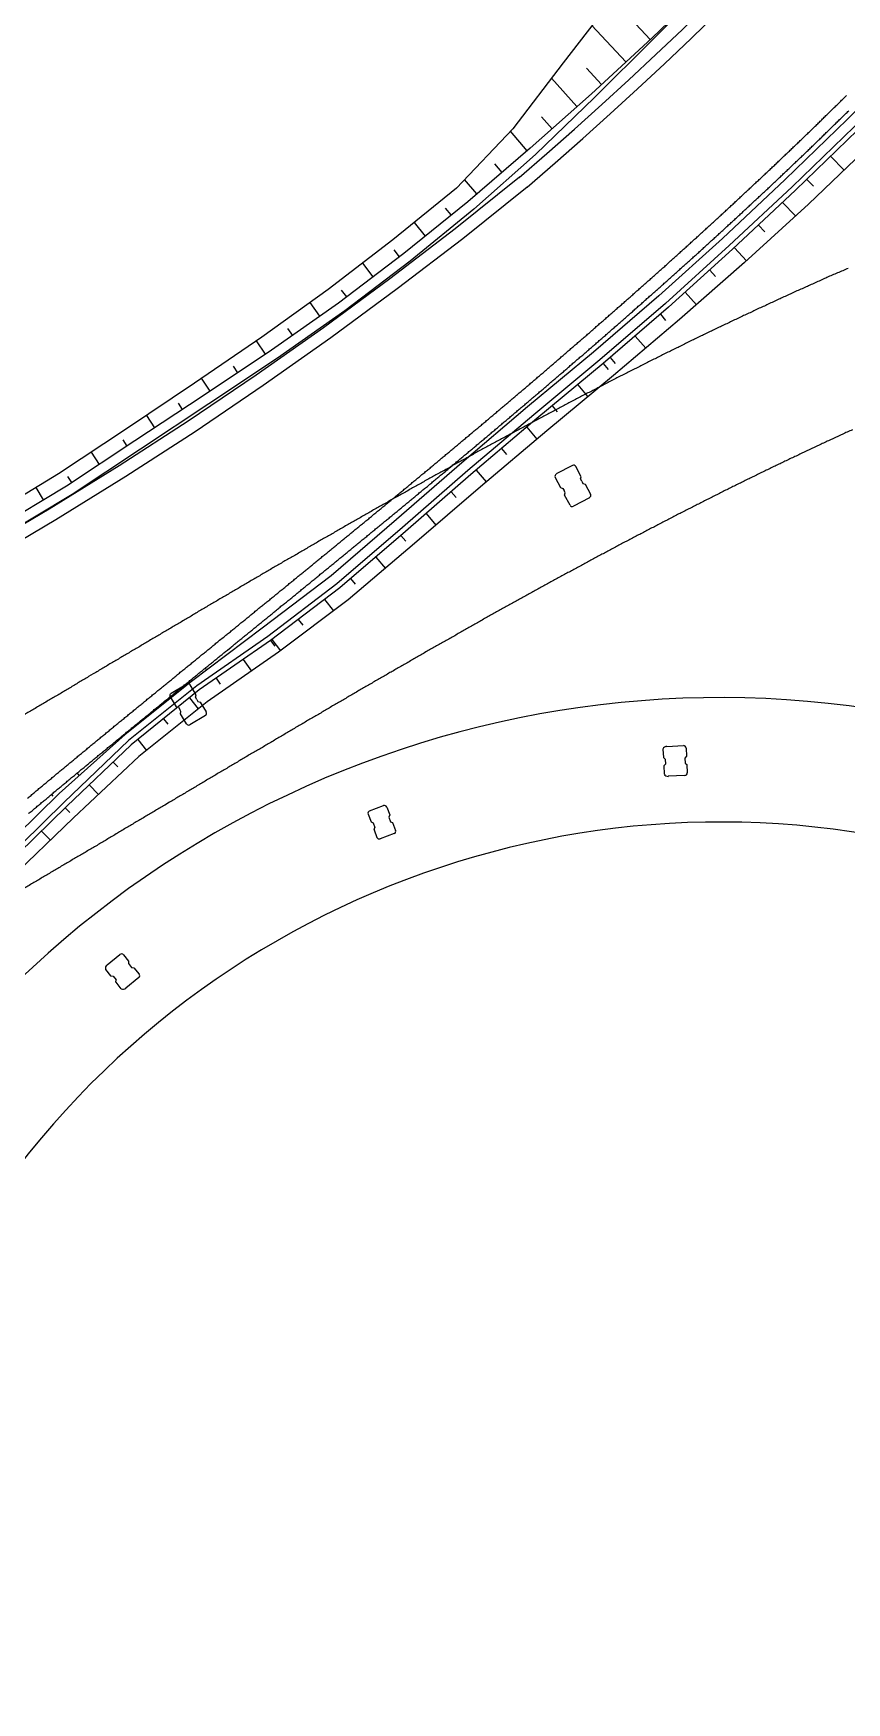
# Model space of a CAD drawing. Header units: inches. Extents: x 499362 to 502582, y 2541888 to 2545349.
# Drawn here: x 501210.3 to 501259.3, y 2543655.2 to 2543755.8 of the extents above; entities that cross this region are included whole.
import ezdxf

# ---------------------------------------------------------------- set-up
doc = ezdxf.new("R2010")
doc.units = ezdxf.units.IN
doc.layers.add('0-段落划分', color=2, linetype='Continuous')
doc.layers.add('桥-立柱', color=5, linetype='Continuous')

# ---------------------------------------------------------------- blocks, each defined once
blk = doc.blocks.new('A$C035667EC')
at = {"layer": '桥-立柱', "color": 1, "linetype": 'Continuous'}
for p, q in [((501242.74, 2543729.78), (501241.77, 2543729.27)), ((501243.27, 2543729.1), (501242.94, 2543729.72)), ((501241.7, 2543729.06), (501242.03, 2543728.45)), ((501242.03, 2543728.45), (501242.17, 2543728.4)), ((501242.17, 2543728.4), (501242.24, 2543728.27)), ((501243.23, 2543728.97), (501243.27, 2543729.1)), ((501243.3, 2543728.84), (501243.23, 2543728.97)), ((501243.3, 2543728.84), (501243.37, 2543728.7)), ((501243.37, 2543728.7), (501243.5, 2543728.66)), ((501243.5, 2543728.66), (501243.83, 2543728.05)), ((501242.31, 2543728.14), (501242.24, 2543728.27)), ((501242.27, 2543728), (501242.31, 2543728.14)), ((501242.6, 2543727.39), (501242.27, 2543728)), ((501243.77, 2543727.84), (501242.8, 2543727.32)), ((501219.5, 2543716.6), (501218.56, 2543716.04)), ((501220.07, 2543715.95), (501219.71, 2543716.55)), ((501218.5, 2543715.83), (501218.86, 2543715.23)), ((501218.86, 2543715.23), (501219, 2543715.2)), ((501220.03, 2543715.81), (501220.07, 2543715.95)), ((501220.11, 2543715.68), (501220.03, 2543715.81)), ((501220.11, 2543715.68), (501220.18, 2543715.55)), ((501220.18, 2543715.55), (501220.32, 2543715.52)), ((501220.32, 2543715.52), (501220.68, 2543714.92)), ((501219, 2543715.2), (501219.08, 2543715.07)), ((501219.15, 2543714.94), (501219.08, 2543715.07)), ((501219.12, 2543714.8), (501219.15, 2543714.94)), ((501219.48, 2543714.2), (501219.12, 2543714.8)), ((501220.63, 2543714.71), (501219.68, 2543714.15)), ((501248.19, 2543712.68), (501248.22, 2543712.18)), ((501248.44, 2543712.84), (501249.43, 2543712.89)), ((501249.62, 2543712.25), (501249.52, 2543712.14)), ((501249.59, 2543712.74), (501249.62, 2543712.25)), ((501248.22, 2543712.18), (501248.32, 2543712.08)), ((501248.24, 2543711.68), (501248.34, 2543711.78)), ((501248.24, 2543711.68), (501248.27, 2543711.18)), ((501248.32, 2543712.08), (501248.34, 2543711.78)), ((501249.52, 2543712.14), (501249.54, 2543711.84)), ((501249.54, 2543711.84), (501249.64, 2543711.75)), ((501249.64, 2543711.75), (501249.66, 2543711.25)), ((501249.52, 2543711.09), (501248.52, 2543711.04))]:
    blk.add_line(p, q, dxfattribs=at)
at = {"layer": '桥-立柱', "color": 1, "ltscale": 10}
for p, q in [((501230.52, 2543708.95), (501231.36, 2543709.27)), ((501231.55, 2543709.18), (501231.73, 2543708.71)), ((501230.43, 2543708.75), (501230.61, 2543708.29)), ((501230.61, 2543708.29), (501230.74, 2543708.23)), ((501230.74, 2543708.23), (501230.84, 2543707.95)), ((501231.73, 2543708.71), (501231.67, 2543708.58)), ((501231.67, 2543708.58), (501231.78, 2543708.3)), ((501231.78, 2543708.3), (501231.91, 2543708.25)), ((501231.91, 2543708.25), (501232.09, 2543707.78)), ((501230.79, 2543707.82), (501230.84, 2543707.95)), ((501230.79, 2543707.82), (501230.96, 2543707.35)), ((501232, 2543707.59), (501231.16, 2543707.27)), ((501214.7, 2543699.67), (501215.48, 2543700.3)), ((501215.69, 2543700.27), (501216, 2543699.89)), ((501214.6, 2543699.39), (501214.91, 2543699)), ((501216, 2543699.89), (501215.99, 2543699.75)), ((501215.99, 2543699.75), (501216.18, 2543699.51)), ((501216.18, 2543699.51), (501216.32, 2543699.5)), ((501216.32, 2543699.5), (501216.63, 2543699.11)), ((501214.91, 2543699), (501215.06, 2543698.99)), ((501215.06, 2543698.99), (501215.24, 2543698.76)), ((501215.23, 2543698.62), (501215.24, 2543698.76)), ((501215.23, 2543698.62), (501215.54, 2543698.23)), ((501216.61, 2543698.9), (501215.83, 2543698.27))]:
    blk.add_line(p, q, dxfattribs=at)
at = {"layer": '桥-立柱', "color": 1, "linetype": 'Continuous'}
for centre, radius, start, end in [((501242.81, 2543729.65), 0.15, 28.0864, 118.0864), ((501241.84, 2543729.13), 0.15, 118.0864, 208.0864), ((501242.73, 2543727.46), 0.15, 208.0864, 298.0864), ((501243.7, 2543727.98), 0.15, 298.0864, 28.0864), ((501219.58, 2543716.47), 0.15, 30.7916, 120.7916), ((501218.63, 2543715.91), 0.15, 120.7916, 210.7916), ((501219.61, 2543714.28), 0.15, 210.7916, 300.7916), ((501220.55, 2543714.84), 0.15, 300.7916, 30.7916), ((501248.44, 2543712.58), 0.264, 90.1609, 157.2489), ((501249.44, 2543712.74), 0.15, 2.7412, 92.7412), ((501248.5, 2543711.3), 0.264, 208.2334, 275.3214), ((501249.51, 2543711.24), 0.15, 272.7412, 2.7412)]:
    blk.add_arc(centre, radius, start, end, dxfattribs=at)
at = {"layer": '桥-立柱', "color": 1, "ltscale": 10}
for centre, radius, start, end in [((501231.41, 2543709.13), 0.15, 20.8848, 110.8848), ((501230.57, 2543708.81), 0.15, 110.8848, 200.8848), ((501231.1, 2543707.41), 0.15, 200.8848, 290.8848), ((501231.95, 2543707.73), 0.15, 290.8848, 20.8848), ((501215.57, 2543700.18), 0.15, 39.0285, 129.0285), ((501214.86, 2543699.46), 0.264, 126.4482, 193.5362), ((501216.52, 2543699.02), 0.15, 309.0285, 39.0285), ((501215.66, 2543698.47), 0.264, 244.5207, 311.6087)]:
    blk.add_arc(centre, radius, start, end, dxfattribs=at)
blk = doc.blocks.new('A$C3A006F90')
at = {"layer": '0-段落划分', "color": 2, "linetype": 'Continuous'}
for p, q in [((501247.43, 2543755.47), (501246.29, 2543756.7)), ((501245.96, 2543754.12), (501243.92, 2543756.32)), ((501244.49, 2543752.76), (501243.59, 2543753.74)), ((501243.01, 2543751.42), (501241.48, 2543753.14)), ((501241.52, 2543750.09), (501240.88, 2543750.8)), ((501240.02, 2543748.76), (501239.02, 2543749.94)), ((501258.3, 2543748.43), (501259.11, 2543747.59)), ((501238.5, 2543747.46), (501238.06, 2543747.97)), ((501236.98, 2543746.16), (501236.24, 2543747.03)), ((501256.86, 2543747.03), (501257.26, 2543746.62)), ((501255.41, 2543745.65), (501256.19, 2543744.83)), ((501233.89, 2543743.62), (501233.22, 2543744.44)), ((501235.44, 2543744.89), (501235.1, 2543745.3)), ((501253.96, 2543744.28), (501254.33, 2543743.88)), ((501232.33, 2543742.37), (501232.01, 2543742.79)), ((501252.5, 2543742.91), (501253.23, 2543742.13)), ((501230.74, 2543741.16), (501230.11, 2543741.99)), ((501251.02, 2543741.57), (501251.37, 2543741.18)), ((501227.52, 2543738.78), (501226.94, 2543739.61)), ((501229.14, 2543739.95), (501228.83, 2543740.36)), ((501249.53, 2543740.23), (501250.21, 2543739.48)), ((501248.04, 2543738.9), (501248.36, 2543738.52)), ((501225.89, 2543737.63), (501225.6, 2543738.04)), ((501246.52, 2543737.59), (501247.16, 2543736.86)), ((501224.24, 2543736.49), (501223.71, 2543737.3)), ((501222.58, 2543735.38), (501222.32, 2543735.77)), ((501244.6, 2543735.93), (501244.9, 2543735.57)), ((501245.01, 2543736.29), (501245.32, 2543735.93)), ((501220.92, 2543734.27), (501220.4, 2543735.04)), ((501243.06, 2543734.65), (501243.67, 2543733.92)), ((501219.25, 2543733.16), (501219, 2543733.54)), ((501241.52, 2543733.38), (501241.82, 2543733.01)), ((501217.58, 2543732.06), (501217.09, 2543732.8)), ((501215.92, 2543730.95), (501215.67, 2543731.32)), ((501239.99, 2543732.09), (501240.6, 2543731.37)), ((501214.25, 2543729.85), (501213.76, 2543730.59)), ((501238.46, 2543730.8), (501238.77, 2543730.44)), ((501236.94, 2543729.51), (501237.54, 2543728.79)), ((501210.87, 2543727.71), (501210.42, 2543728.45)), ((501212.58, 2543728.75), (501212.33, 2543729.12)), ((501235.43, 2543728.19), (501235.73, 2543727.85)), ((501233.92, 2543726.88), (501234.52, 2543726.19)), ((501232.41, 2543725.57), (501232.71, 2543725.22)), ((501230.89, 2543724.26), (501231.48, 2543723.58)), ((501229.37, 2543722.96), (501229.66, 2543722.63)), ((501227.81, 2543721.71), (501228.35, 2543721.01)), ((501226.22, 2543720.5), (501226.49, 2543720.15)), ((501224.55, 2543719.23), (501224.8, 2543718.88)), ((501224.63, 2543719.29), (501225.15, 2543718.6)), ((501220.62, 2543717.57), (501220.66, 2543717.51)), ((501222.91, 2543718.09), (501223.4, 2543717.38)), ((501219.07, 2543716.3), (501219.12, 2543716.23)), ((501221.27, 2543716.95), (501221.51, 2543716.6)), ((501219.66, 2543715.77), (501220.2, 2543715.1)), ((501217.52, 2543715.04), (501217.54, 2543715.01)), ((501218.1, 2543714.51), (501218.37, 2543714.18)), ((501215.97, 2543713.77), (501216, 2543713.73)), ((501216.55, 2543713.25), (501217.07, 2543712.6)), ((501214.43, 2543712.5), (501214.47, 2543712.45)), ((501212.89, 2543711.23), (501213.01, 2543711.07)), ((501215.07, 2543711.9), (501215.35, 2543711.61)), ((501213.63, 2543710.52), (501214.18, 2543709.94)), ((501211.35, 2543709.95), (501211.44, 2543709.84)), ((501212.18, 2543709.14), (501212.46, 2543708.86)), ((501210.75, 2543707.74), (501211.29, 2543707.19))]:
    blk.add_line(p, q, dxfattribs=at)
at = {"layer": '0-段落划分', "color": 2, "linetype": 'Continuous', "flags": 128}
for points in [[(501256.53, 2543769.61), (501256.2, 2543768.69), (501253.84, 2543766.72), (501253.84, 2543766.72), (501251.81, 2543765.19), (501251.81, 2543765.19), (501248.43, 2543761.69), (501245.21, 2543758), (501242.19, 2543754.07), (501239.16, 2543750.09), (501235.75, 2543746.51), (501235.75, 2543746.51), (501235.75, 2543746.51), (501231.93, 2543743.39), (501228.03, 2543740.39), (501224.03, 2543737.52), (501219.96, 2543734.74), (501215.88, 2543731.99), (501215.88, 2543731.99)], [(501251.08, 2543758.99), (501247.52, 2543755.56), (501243.89, 2543752.19), (501240.19, 2543748.91), (501236.43, 2543745.69), (501236.43, 2543745.69), (501236.43, 2543745.69), (501232.59, 2543742.57), (501228.65, 2543739.58), (501224.61, 2543736.73), (501220.5, 2543733.99), (501216.38, 2543731.26), (501216.38, 2543731.26), (501216.38, 2543731.26), (501212.26, 2543728.54), (501208.03, 2543726)], [(501251.09, 2543758.98), (501247.59, 2543755.48), (501244.08, 2543751.98), (501240.51, 2543748.54), (501236.81, 2543745.23), (501236.81, 2543745.23), (501236.81, 2543745.23), (501232.97, 2543742.1), (501229.02, 2543739.1), (501224.97, 2543736.25), (501220.84, 2543733.5), (501216.72, 2543730.76), (501216.72, 2543730.76), (501216.72, 2543730.76), (501212.59, 2543728.04), (501208.35, 2543725.49)], [(501265.17, 2543755.7), (501259.71, 2543750.21), (501255.98, 2543746.59), (501252.19, 2543743.04), (501248.34, 2543739.55), (501244.4, 2543736.16), (501244.4, 2543736.16)], [(501265.38, 2543755.48), (501259.92, 2543750), (501256.19, 2543746.38), (501252.39, 2543742.82), (501248.54, 2543739.33), (501244.6, 2543735.93), (501244.6, 2543735.93)], [(501266.2, 2543754.63), (501260.74, 2543749.16), (501256.97, 2543745.55), (501253.12, 2543742.02), (501249.19, 2543738.58), (501245.21, 2543735.2), (501245.21, 2543735.2)], [(501262.94, 2543754.31), (501259.29, 2543750.64), (501255.57, 2543747.03), (501251.79, 2543743.48), (501247.95, 2543740.01), (501244.02, 2543736.62), (501244.02, 2543736.62)], [(501263.37, 2543753.89), (501259.71, 2543750.21), (501255.98, 2543746.59), (501252.19, 2543743.04), (501248.34, 2543739.55), (501244.4, 2543736.16), (501244.4, 2543736.16)], [(501244.02, 2543736.62), (501240.03, 2543733.31), (501236.07, 2543729.95), (501232.15, 2543726.53), (501228.2, 2543723.13), (501224.05, 2543719.98), (501224.05, 2543719.98)], [(501244.4, 2543736.16), (501240.41, 2543732.84), (501236.44, 2543729.48), (501232.51, 2543726.05), (501228.54, 2543722.64), (501224.38, 2543719.48), (501224.38, 2543719.48)], [(501244.4, 2543736.16), (501240.41, 2543732.84), (501236.44, 2543729.48), (501232.51, 2543726.05), (501228.54, 2543722.64), (501224.38, 2543719.48), (501224.38, 2543719.48)], [(501244.6, 2543735.93), (501240.6, 2543732.61), (501236.62, 2543729.24), (501232.69, 2543725.81), (501228.72, 2543722.4), (501224.55, 2543719.23), (501224.55, 2543719.23)], [(501245.21, 2543735.2), (501241.19, 2543731.87), (501237.2, 2543728.5), (501233.23, 2543725.07), (501229.23, 2543721.68), (501225.04, 2543718.52), (501225.04, 2543718.52)], [(501215.88, 2543731.99), (501211.78, 2543729.28), (501207.58, 2543726.72), (501203.29, 2543724.32), (501198.94, 2543722.03), (501194.6, 2543719.75), (501194.6, 2543719.75), (501194.6, 2543719.75), (501190.26, 2543717.45), (501185.89, 2543715.23), (501181.48, 2543713.07), (501177.02, 2543711), (501172.52, 2543709.02), (501172.52, 2543709.02)], [(501224.05, 2543719.98), (501219.79, 2543716.76), (501215.8, 2543713.57), (501211.81, 2543710), (501207.94, 2543706.2), (501203.67, 2543703.02), (501203.67, 2543703.02)], [(501224.38, 2543719.48), (501220.1, 2543716.5), (501216, 2543713.2), (501212.12, 2543709.48), (501208.24, 2543705.68), (501203.95, 2543702.49), (501203.95, 2543702.49)], [(501224.38, 2543719.48), (501220.1, 2543716.5), (501216, 2543713.2), (501212.12, 2543709.48), (501208.24, 2543705.68), (501203.95, 2543702.49), (501203.95, 2543702.49)], [(501224.55, 2543719.23), (501220.26, 2543716.25), (501216.16, 2543712.94), (501212.27, 2543709.23), (501208.38, 2543705.42), (501204.09, 2543702.23), (501204.09, 2543702.23)], [(501225.04, 2543718.52), (501220.73, 2543715.53), (501216.61, 2543712.23), (501212.68, 2543708.54), (501208.76, 2543704.76), (501204.44, 2543701.59), (501204.44, 2543701.59)]]:
    blk.add_lwpolyline(points, dxfattribs=at)
at = {"layer": '0-段落划分', "color": 2, "flags": 128}
for points in [[(501221.48, 2543719.24), (501221.7, 2543719.41, -0.000002), (501221.91, 2543719.59, -0.000004), (501222.13, 2543719.76, -0.000005), (501222.34, 2543719.94, -0.000007), (501222.56, 2543720.11, -0.000008), (501222.77, 2543720.29, -0.00001), (501222.99, 2543720.46, -0.000011), (501223.2, 2543720.64, -0.000013), (501223.42, 2543720.81, -0.000014), (501223.63, 2543720.99, -0.000016), (501223.85, 2543721.17, -0.000017), (501224.06, 2543721.34, -0.000019), (501224.28, 2543721.52, -0.00002), (501224.5, 2543721.69, -0.000022), (501224.71, 2543721.87, -0.000023), (501224.93, 2543722.04, -0.000025), (501225.14, 2543722.22, -0.000026), (501225.36, 2543722.39, -0.000028), (501225.57, 2543722.57, -0.000029), (501225.79, 2543722.75, -0.000031), (501226, 2543722.92, -0.000032), (501226.22, 2543723.1, -0.000034), (501226.43, 2543723.27, -0.000035), (501226.65, 2543723.45, -0.000037), (501226.86, 2543723.62, -0.000038), (501227.08, 2543723.8, -0.00004), (501227.29, 2543723.98, -0.000041), (501227.51, 2543724.15, -0.000043), (501227.72, 2543724.33, -0.000044), (501227.94, 2543724.5, -0.000046), (501228.15, 2543724.68, -0.000047), (501228.37, 2543724.86, -0.000049), (501228.58, 2543725.03, -0.00005), (501228.8, 2543725.21, -0.000052), (501229.01, 2543725.39, -0.000053), (501229.23, 2543725.56, -0.000055), (501229.44, 2543725.74, -0.000056), (501229.66, 2543725.92, -0.000058), (501229.87, 2543726.09, -0.000059), (501230.09, 2543726.27, -0.000061), (501230.3, 2543726.44, -0.000062), (501230.52, 2543726.62, -0.000064), (501230.73, 2543726.8, -0.000065), (501230.95, 2543726.98, -0.000067), (501231.16, 2543727.15, -0.000068), (501231.38, 2543727.33, -0.00007), (501231.59, 2543727.51, -0.000071), (501231.8, 2543727.68, -0.000073), (501232.02, 2543727.86, -0.000074), (501232.23, 2543728.04, -0.000076), (501232.45, 2543728.21, -0.000077), (501232.66, 2543728.39, -0.000079), (501232.88, 2543728.57, -0.00008), (501233.09, 2543728.75, -0.000082), (501233.3, 2543728.92, -0.000083), (501233.52, 2543729.1, -0.000085), (501233.73, 2543729.28, -0.000086), (501233.95, 2543729.46, -0.000088), (501234.16, 2543729.63, -0.000089), (501234.37, 2543729.81, -0.000091), (501234.59, 2543729.99, -0.000092), (501234.8, 2543730.17, -0.000094), (501235.01, 2543730.35, -0.000095), (501235.23, 2543730.53, -0.000097), (501235.44, 2543730.7, -0.000098), (501235.65, 2543730.88, -0.0001), (501235.87, 2543731.06, -0.000101), (501236.08, 2543731.24, -0.000103), (501236.29, 2543731.42, -0.000104), (501236.51, 2543731.6, -0.000106), (501236.72, 2543731.78, -0.000107), (501236.93, 2543731.95, -0.000109), (501237.15, 2543732.13, -0.00011), (501237.36, 2543732.31, -0.000112), (501237.57, 2543732.49, -0.000113), (501237.78, 2543732.67, -0.000115), (501238, 2543732.85, -0.000116), (501238.21, 2543733.03, -0.000118), (501238.42, 2543733.21, -0.000119), (501238.63, 2543733.39, -0.000121), (501238.85, 2543733.57, -0.000122), (501239.06, 2543733.75, -0.000124), (501239.27, 2543733.93, -0.000126), (501239.48, 2543734.11, -0.000127), (501239.7, 2543734.29, -0.000129), (501239.91, 2543734.47, -0.00013), (501240.12, 2543734.65, -0.000132), (501240.33, 2543734.83, -0.000133), (501240.54, 2543735.01, -0.000135), (501240.75, 2543735.19, -0.000136), (501240.97, 2543735.37, -0.000138), (501241.18, 2543735.56, -0.000139), (501241.39, 2543735.74, -0.000141), (501241.6, 2543735.92, -0.000142), (501241.81, 2543736.1, -0.000144), (501242.02, 2543736.28, -0.000145), (501242.23, 2543736.46, -0.000147), (501242.44, 2543736.65, -0.000148), (501242.65, 2543736.83, -0.00015), (501242.86, 2543737.01, -0.000152), (501243.07, 2543737.19, -0.000153), (501243.28, 2543737.37, -0.000155), (501243.5, 2543737.56, -0.000156), (501243.71, 2543737.74, -0.000158), (501243.92, 2543737.92, -0.000159), (501244.13, 2543738.11, -0.000161), (501244.33, 2543738.29, -0.000162), (501244.54, 2543738.47, -0.000164), (501244.75, 2543738.65, -0.000165), (501244.96, 2543738.84, -0.000167), (501245.17, 2543739.02, -0.000168), (501245.38, 2543739.21, -0.00017), (501245.59, 2543739.39, -0.000171), (501245.8, 2543739.57, -0.000173), (501246.01, 2543739.76, -0.000174), (501246.22, 2543739.94, -0.000176), (501246.43, 2543740.13, -0.000177), (501246.63, 2543740.31, -0.000179), (501246.84, 2543740.5, -0.00018), (501247.05, 2543740.68, -0.000182), (501247.26, 2543740.87, -0.000183), (501247.47, 2543741.05, -0.000185), (501247.68, 2543741.24, -0.000186), (501247.88, 2543741.42, -0.000188), (501248.09, 2543741.61, -0.000189), (501248.3, 2543741.79, -0.000191), (501248.51, 2543741.98, -0.000192), (501248.71, 2543742.17, -0.000194), (501248.92, 2543742.35, -0.000195), (501249.13, 2543742.54, -0.000197), (501249.33, 2543742.73, -0.000199), (501249.54, 2543742.91, -0.0002), (501249.75, 2543743.1, -0.000202), (501249.95, 2543743.29, -0.000203), (501250.16, 2543743.47, -0.000205), (501250.36, 2543743.66, -0.000206), (501250.57, 2543743.85, -0.000208), (501250.78, 2543744.04, -0.000209), (501250.98, 2543744.23, -0.000211), (501251.19, 2543744.41, -0.000212), (501251.39, 2543744.6, -0.000214), (501251.6, 2543744.79, -0.000215), (501251.8, 2543744.98, -0.000217), (501252.01, 2543745.17, -0.000218), (501252.21, 2543745.36, -0.00022), (501252.42, 2543745.55, -0.000221), (501252.62, 2543745.74, -0.000223), (501252.82, 2543745.93, -0.000224), (501253.03, 2543746.12, -0.000226), (501253.23, 2543746.31, -0.000227), (501253.44, 2543746.5, -0.000229), (501253.64, 2543746.69, -0.00023), (501253.84, 2543746.88, -0.000232), (501254.05, 2543747.07, -0.000233), (501254.25, 2543747.26, -0.000235), (501254.45, 2543747.45, -0.000237), (501254.65, 2543747.64, -0.000238), (501254.86, 2543747.83, -0.00024), (501255.06, 2543748.03, -0.000241), (501255.26, 2543748.22, -0.000243), (501255.46, 2543748.41, -0.000244), (501255.66, 2543748.6, -0.000246), (501255.87, 2543748.79, -0.000247), (501256.07, 2543748.99, -0.000249), (501256.27, 2543749.18, -0.00025), (501256.47, 2543749.37, -0.000252), (501256.67, 2543749.57, -0.000253), (501256.87, 2543749.76, -0.000255), (501257.07, 2543749.95, -0.000256), (501257.27, 2543750.15, -0.000258), (501257.47, 2543750.34, -0.000259), (501257.67, 2543750.54, -0.000261), (501257.87, 2543750.73, -0.000262), (501258.07, 2543750.93, -0.000264), (501258.27, 2543751.12, -0.000265), (501258.47, 2543751.32, -0.000267), (501258.67, 2543751.51, -0.000269), (501258.87, 2543751.71, -0.00027), (501259.06, 2543751.9, -0.000271), (501259.26, 2543752.1, -0.000271)], [(501221.95, 2543718.65), (501222.17, 2543718.83, -0.000002), (501222.38, 2543719, -0.000004), (501222.6, 2543719.18, -0.000005), (501222.82, 2543719.36, -0.000007), (501223.03, 2543719.53, -0.000008), (501223.25, 2543719.71, -0.00001), (501223.46, 2543719.88, -0.000011), (501223.68, 2543720.06, -0.000013), (501223.89, 2543720.23, -0.000014), (501224.11, 2543720.41, -0.000016), (501224.32, 2543720.58, -0.000017), (501224.54, 2543720.76, -0.000019), (501224.75, 2543720.93, -0.00002), (501224.97, 2543721.11, -0.000022), (501225.18, 2543721.29, -0.000023), (501225.4, 2543721.46, -0.000025), (501225.62, 2543721.64, -0.000026), (501225.83, 2543721.81, -0.000028), (501226.05, 2543721.99, -0.000029), (501226.26, 2543722.16, -0.000031), (501226.48, 2543722.34, -0.000032), (501226.69, 2543722.52, -0.000034), (501226.91, 2543722.69, -0.000035), (501227.12, 2543722.87, -0.000037), (501227.34, 2543723.04, -0.000038), (501227.55, 2543723.22, -0.00004), (501227.77, 2543723.4, -0.000041), (501227.98, 2543723.57, -0.000043), (501228.2, 2543723.75, -0.000044), (501228.41, 2543723.92, -0.000046), (501228.63, 2543724.1, -0.000047), (501228.84, 2543724.28, -0.000049), (501229.06, 2543724.45, -0.00005), (501229.27, 2543724.63, -0.000052), (501229.49, 2543724.81, -0.000053), (501229.7, 2543724.98, -0.000055), (501229.92, 2543725.16, -0.000056), (501230.13, 2543725.34, -0.000058), (501230.35, 2543725.51, -0.000059), (501230.56, 2543725.69, -0.000061), (501230.78, 2543725.87, -0.000062), (501230.99, 2543726.04, -0.000064), (501231.21, 2543726.22, -0.000065), (501231.42, 2543726.4, -0.000067), (501231.64, 2543726.57, -0.000068), (501231.85, 2543726.75, -0.00007), (501232.07, 2543726.93, -0.000071), (501232.28, 2543727.1, -0.000073), (501232.5, 2543727.28, -0.000074), (501232.71, 2543727.46, -0.000076), (501232.93, 2543727.64, -0.000077), (501233.14, 2543727.81, -0.000079), (501233.35, 2543727.99, -0.00008), (501233.57, 2543728.17, -0.000082), (501233.78, 2543728.35, -0.000083), (501234, 2543728.52, -0.000085), (501234.21, 2543728.7, -0.000086), (501234.42, 2543728.88, -0.000088), (501234.64, 2543729.06, -0.000089), (501234.85, 2543729.24, -0.000091), (501235.07, 2543729.41, -0.000092), (501235.28, 2543729.59, -0.000094), (501235.49, 2543729.77, -0.000095), (501235.71, 2543729.95, -0.000097), (501235.92, 2543730.13, -0.000098), (501236.14, 2543730.31, -0.0001), (501236.35, 2543730.49, -0.000101), (501236.56, 2543730.66, -0.000103), (501236.78, 2543730.84, -0.000104), (501236.99, 2543731.02, -0.000106), (501237.2, 2543731.2, -0.000107), (501237.42, 2543731.38, -0.000109), (501237.63, 2543731.56, -0.00011), (501237.84, 2543731.74, -0.000112), (501238.06, 2543731.92, -0.000113), (501238.27, 2543732.1, -0.000115), (501238.48, 2543732.28, -0.000116), (501238.69, 2543732.46, -0.000118), (501238.91, 2543732.64, -0.000119), (501239.12, 2543732.82, -0.000121), (501239.33, 2543733, -0.000122), (501239.54, 2543733.18, -0.000124), (501239.76, 2543733.36, -0.000126), (501239.97, 2543733.54, -0.000128), (501240.18, 2543733.72, -0.000129), (501240.39, 2543733.9, -0.000131), (501240.61, 2543734.08, -0.000132), (501240.82, 2543734.26, -0.000134), (501241.03, 2543734.44, -0.000135), (501241.24, 2543734.62, -0.000137), (501241.45, 2543734.81, -0.000138), (501241.67, 2543734.99, -0.00014), (501241.88, 2543735.17, -0.000141), (501242.09, 2543735.35, -0.000143), (501242.3, 2543735.53, -0.000144), (501242.51, 2543735.71, -0.000146), (501242.72, 2543735.9, -0.000147), (501242.93, 2543736.08, -0.000149), (501243.14, 2543736.26, -0.00015), (501243.36, 2543736.44, -0.000152), (501243.57, 2543736.62, -0.000154), (501243.78, 2543736.81, -0.000155), (501243.99, 2543736.99, -0.000157), (501244.2, 2543737.17, -0.000158), (501244.41, 2543737.36, -0.00016), (501244.62, 2543737.54, -0.000161), (501244.83, 2543737.72, -0.000163), (501245.04, 2543737.91, -0.000164), (501245.25, 2543738.09, -0.000166), (501245.46, 2543738.27, -0.000167), (501245.67, 2543738.46, -0.000169), (501245.88, 2543738.64, -0.00017), (501246.09, 2543738.83, -0.000172), (501246.3, 2543739.01, -0.000173), (501246.51, 2543739.2, -0.000175), (501246.71, 2543739.38, -0.000176), (501246.92, 2543739.56, -0.000178), (501247.13, 2543739.75, -0.000179), (501247.34, 2543739.94, -0.000181), (501247.55, 2543740.12, -0.000183), (501247.76, 2543740.31, -0.000184), (501247.97, 2543740.49, -0.000186), (501248.17, 2543740.68, -0.000187), (501248.38, 2543740.86, -0.000189), (501248.59, 2543741.05, -0.00019), (501248.8, 2543741.24, -0.000192), (501249.01, 2543741.42, -0.000193), (501249.21, 2543741.61, -0.000195), (501249.42, 2543741.8, -0.000196), (501249.63, 2543741.98, -0.000198), (501249.84, 2543742.17, -0.000199), (501250.04, 2543742.36, -0.000201), (501250.25, 2543742.54, -0.000202), (501250.46, 2543742.73, -0.000204), (501250.66, 2543742.92, -0.000206), (501250.87, 2543743.11, -0.000207), (501251.08, 2543743.3, -0.000209), (501251.28, 2543743.48, -0.00021), (501251.49, 2543743.67, -0.000212), (501251.69, 2543743.86, -0.000213), (501251.9, 2543744.05, -0.000215), (501252.1, 2543744.24, -0.000216), (501252.31, 2543744.43, -0.000218), (501252.52, 2543744.62, -0.000219), (501252.72, 2543744.81, -0.000221), (501252.93, 2543745, -0.000222), (501253.13, 2543745.19, -0.000224), (501253.34, 2543745.38, -0.000225), (501253.54, 2543745.57, -0.000227), (501253.74, 2543745.76, -0.000229), (501253.95, 2543745.95, -0.00023), (501254.15, 2543746.14, -0.000232), (501254.36, 2543746.33, -0.000233), (501254.56, 2543746.52, -0.000235), (501254.76, 2543746.71, -0.000236), (501254.97, 2543746.91, -0.000238), (501255.17, 2543747.1, -0.000239), (501255.37, 2543747.29, -0.000241), (501255.57, 2543747.48, -0.000242), (501255.78, 2543747.67, -0.000244), (501255.98, 2543747.87, -0.000245), (501256.18, 2543748.06, -0.000247), (501256.38, 2543748.25, -0.000248), (501256.59, 2543748.45, -0.00025), (501256.79, 2543748.64, -0.000252), (501256.99, 2543748.83, -0.000253), (501257.19, 2543749.03, -0.000255), (501257.39, 2543749.22, -0.000256), (501257.59, 2543749.42, -0.000258), (501257.79, 2543749.61, -0.000259), (501257.99, 2543749.81, -0.000261), (501258.19, 2543750, -0.000262), (501258.39, 2543750.2, -0.000264), (501258.59, 2543750.39, -0.000265), (501258.79, 2543750.59, -0.000267), (501258.99, 2543750.78, -0.000269), (501259.19, 2543750.98, -0.00027), (501259.39, 2543751.17, -0.000272)], [(501259.35, 2543741.67, -0.000447), (501259.03, 2543741.53, -0.000443), (501258.72, 2543741.39, -0.00044), (501258.4, 2543741.26, -0.000437), (501258.08, 2543741.12, -0.000434), (501257.77, 2543740.98, -0.000431), (501257.45, 2543740.83, -0.000428), (501257.13, 2543740.69, -0.000424), (501256.82, 2543740.55, -0.000421), (501256.5, 2543740.41, -0.000418), (501256.19, 2543740.27, -0.000415), (501255.87, 2543740.12, -0.000412), (501255.56, 2543739.98, -0.000409), (501255.25, 2543739.84, -0.000406), (501254.93, 2543739.69, -0.000402), (501254.62, 2543739.55, -0.000399), (501254.31, 2543739.4, -0.000396), (501253.99, 2543739.26, -0.000393), (501253.68, 2543739.11, -0.00039), (501253.37, 2543738.96, -0.000387), (501253.06, 2543738.82, -0.000384), (501252.74, 2543738.67, -0.000381), (501252.43, 2543738.52, -0.000377), (501252.12, 2543738.37, -0.000374), (501251.81, 2543738.22, -0.000371), (501251.5, 2543738.08, -0.000368), (501251.19, 2543737.93, -0.000365), (501250.88, 2543737.78, -0.000362), (501250.57, 2543737.63, -0.000359), (501250.26, 2543737.48, -0.000356), (501249.95, 2543737.33, -0.000353), (501249.64, 2543737.17, -0.00035), (501249.33, 2543737.02, -0.000346), (501249.03, 2543736.87, -0.000343), (501248.72, 2543736.72, -0.00034), (501248.41, 2543736.57, -0.000337), (501248.1, 2543736.41, -0.000334), (501247.8, 2543736.26, -0.000331), (501247.49, 2543736.11, -0.000328), (501247.18, 2543735.95, -0.000325), (501246.87, 2543735.8, -0.000322), (501246.57, 2543735.64, -0.000319), (501246.26, 2543735.49, -0.000316), (501245.96, 2543735.33, -0.000313), (501245.65, 2543735.18, -0.00031), (501245.35, 2543735.02, -0.000307), (501245.04, 2543734.86, -0.000304), (501244.74, 2543734.71, -0.000301), (501244.43, 2543734.55, -0.000298), (501244.13, 2543734.39, -0.000295), (501243.83, 2543734.23, -0.000291), (501243.52, 2543734.08, -0.000288), (501243.22, 2543733.92, -0.000285), (501242.92, 2543733.76, -0.000282), (501242.61, 2543733.6, -0.000279), (501242.31, 2543733.44, -0.000276), (501242.01, 2543733.28, -0.000273), (501241.71, 2543733.12, -0.00027), (501241.4, 2543732.96, -0.000267), (501241.1, 2543732.8, -0.000264), (501240.8, 2543732.64, -0.000261), (501240.5, 2543732.48, -0.000258), (501240.2, 2543732.32, -0.000255), (501239.9, 2543732.16, -0.000252), (501239.6, 2543732, -0.000249), (501239.3, 2543731.84, -0.000246), (501239, 2543731.68, -0.000243), (501238.7, 2543731.51, -0.000241), (501238.4, 2543731.35, -0.000238), (501238.1, 2543731.19, -0.000235), (501237.8, 2543731.02, -0.000232), (501237.5, 2543730.86, -0.000229), (501237.2, 2543730.7, -0.000226), (501236.9, 2543730.54, -0.000223), (501236.61, 2543730.37, -0.00022), (501236.31, 2543730.21, -0.000217), (501236.01, 2543730.04, -0.000214), (501235.71, 2543729.88, -0.000211), (501235.42, 2543729.71, -0.000208), (501235.12, 2543729.55, -0.000205), (501234.82, 2543729.38, -0.000202), (501234.52, 2543729.22, -0.000199), (501234.23, 2543729.05, -0.000196), (501233.93, 2543728.89, -0.000193), (501233.64, 2543728.72, -0.00019), (501233.34, 2543728.56, -0.000188), (501233.04, 2543728.39, -0.000185), (501232.75, 2543728.22, -0.000182), (501232.45, 2543728.06, -0.000179), (501232.16, 2543727.89, -0.000176), (501231.86, 2543727.73, -0.000173), (501231.57, 2543727.56, -0.00017), (501231.27, 2543727.39, -0.000167), (501230.98, 2543727.22, -0.000164), (501230.69, 2543727.06, -0.000161), (501230.39, 2543726.89, -0.000158), (501230.1, 2543726.72, -0.000156), (501229.8, 2543726.55, -0.000153), (501229.51, 2543726.39, -0.00015), (501229.22, 2543726.22, -0.000147), (501228.92, 2543726.05, -0.000144), (501228.63, 2543725.88, -0.000141), (501228.34, 2543725.71, -0.000138), (501228.05, 2543725.54, -0.000135), (501227.75, 2543725.38, -0.000133), (501227.46, 2543725.21, -0.00013), (501227.17, 2543725.04, -0.000125), (501226.88, 2543724.87, -0.000121), (501226.59, 2543724.7, -0.000118), (501226.3, 2543724.53, -0.000116), (501226.01, 2543724.36, -0.000113), (501225.71, 2543724.2, -0.00011), (501225.42, 2543724.03, -0.000108), (501225.13, 2543723.86, -0.000105), (501224.84, 2543723.69, -0.000102), (501224.55, 2543723.52, -0.000099), (501224.26, 2543723.35, -0.000097), (501223.97, 2543723.18, -0.000094), (501223.68, 2543723.01, -0.000091), (501223.39, 2543722.84, -0.000089), (501223.1, 2543722.67, -0.000086), (501222.81, 2543722.5, -0.000083), (501222.52, 2543722.33, -0.00008), (501222.23, 2543722.16, -0.000078), (501221.94, 2543721.99, -0.000075), (501221.65, 2543721.82, -0.000072), (501221.36, 2543721.65, -0.000069), (501221.07, 2543721.48, -0.000067), (501220.78, 2543721.31, -0.000064), (501220.49, 2543721.14, -0.000061), (501220.2, 2543720.97, -0.000059), (501219.91, 2543720.79, -0.000056), (501219.63, 2543720.62, -0.000053), (501219.34, 2543720.45, -0.00005), (501219.05, 2543720.28, -0.000048), (501218.76, 2543720.11, -0.000045), (501218.47, 2543719.94, -0.000042), (501218.18, 2543719.77, -0.000039), (501217.9, 2543719.6, -0.000037), (501217.61, 2543719.43, -0.000034), (501217.32, 2543719.26, -0.000031), (501217.03, 2543719.09, -0.000029), (501216.75, 2543718.92, -0.000026), (501216.46, 2543718.75, -0.000023), (501216.17, 2543718.58, -0.00002), (501215.88, 2543718.41, -0.000018), (501215.6, 2543718.24, -0.000015), (501215.31, 2543718.07, -0.000012), (501215.02, 2543717.9, -0.00001), (501214.73, 2543717.73, -0.000007), (501214.45, 2543717.56, -0.000004), (501214.16, 2543717.39, -0.000001), (501213.87, 2543717.22, -0.000001)], [(501259.61, 2543731.93, -0.000379), (501259.3, 2543731.8, -0.000376), (501259, 2543731.66, -0.000374), (501258.7, 2543731.52, -0.000371), (501258.4, 2543731.38, -0.000368), (501258.1, 2543731.24, -0.000366), (501257.8, 2543731.1, -0.000363), (501257.5, 2543730.96, -0.00036), (501257.2, 2543730.82, -0.000358), (501256.9, 2543730.68, -0.000355), (501256.6, 2543730.54, -0.000352), (501256.3, 2543730.39, -0.00035), (501256, 2543730.25, -0.000347), (501255.7, 2543730.11, -0.000344), (501255.4, 2543729.96, -0.000342), (501255.1, 2543729.82, -0.000339), (501254.8, 2543729.68, -0.000336), (501254.5, 2543729.53, -0.000334), (501254.2, 2543729.39, -0.000331), (501253.9, 2543729.24, -0.000328), (501253.61, 2543729.09, -0.000326), (501253.31, 2543728.95, -0.000323), (501253.01, 2543728.8, -0.00032), (501252.71, 2543728.65, -0.000318), (501252.41, 2543728.51, -0.000315), (501252.12, 2543728.36, -0.000312), (501251.82, 2543728.21, -0.000309), (501251.52, 2543728.06, -0.000307), (501251.23, 2543727.91, -0.000304), (501250.93, 2543727.76, -0.000301), (501250.63, 2543727.61, -0.000299), (501250.34, 2543727.46, -0.000296), (501250.04, 2543727.31, -0.000293), (501249.75, 2543727.16, -0.000291), (501249.45, 2543727.01, -0.000288), (501249.15, 2543726.86, -0.000285), (501248.86, 2543726.71, -0.000283), (501248.56, 2543726.55, -0.00028), (501248.27, 2543726.4, -0.000277), (501247.97, 2543726.25, -0.000275), (501247.68, 2543726.09, -0.000272), (501247.38, 2543725.94, -0.000269), (501247.09, 2543725.79, -0.000267), (501246.8, 2543725.63, -0.000264), (501246.5, 2543725.48, -0.000261), (501246.21, 2543725.32, -0.000258), (501245.91, 2543725.17, -0.000256), (501245.62, 2543725.01, -0.000253), (501245.33, 2543724.86, -0.00025), (501245.03, 2543724.7, -0.000248), (501244.74, 2543724.54, -0.000245), (501244.45, 2543724.39, -0.000242), (501244.15, 2543724.23, -0.00024), (501243.86, 2543724.07, -0.000237), (501243.57, 2543723.92, -0.000234), (501243.28, 2543723.76, -0.000232), (501242.98, 2543723.6, -0.000229), (501242.69, 2543723.44, -0.000226), (501242.4, 2543723.28, -0.000223), (501242.11, 2543723.12, -0.000221), (501241.82, 2543722.96, -0.000218), (501241.52, 2543722.8, -0.000215), (501241.23, 2543722.64, -0.000213), (501240.94, 2543722.48, -0.00021), (501240.65, 2543722.32, -0.000207), (501240.36, 2543722.16, -0.000205), (501240.07, 2543722, -0.000202), (501239.78, 2543721.84, -0.000199), (501239.49, 2543721.68, -0.000197), (501239.2, 2543721.52, -0.000194), (501238.9, 2543721.36, -0.000191), (501238.61, 2543721.2, -0.000188), (501238.32, 2543721.03, -0.000186), (501238.03, 2543720.87, -0.000183), (501237.74, 2543720.71, -0.00018), (501237.45, 2543720.55, -0.000178), (501237.16, 2543720.38, -0.000175), (501236.87, 2543720.22, -0.000172), (501236.58, 2543720.06, -0.00017), (501236.29, 2543719.89, -0.000167), (501236.01, 2543719.73, -0.000164), (501235.72, 2543719.56, -0.000161), (501235.43, 2543719.4, -0.000159), (501235.14, 2543719.23, -0.000156), (501234.85, 2543719.07, -0.000153), (501234.56, 2543718.91, -0.000151), (501234.27, 2543718.74, -0.000148), (501233.98, 2543718.58, -0.000145), (501233.69, 2543718.41, -0.000142), (501233.4, 2543718.24, -0.00014), (501233.12, 2543718.08, -0.000137), (501232.83, 2543717.91, -0.000134), (501232.54, 2543717.75, -0.000132), (501232.25, 2543717.58, -0.000129), (501231.96, 2543717.41, -0.000126), (501231.67, 2543717.25, -0.000124), (501231.39, 2543717.08, -0.000121), (501231.1, 2543716.91, -0.000118), (501230.81, 2543716.75, -0.000116), (501230.52, 2543716.58, -0.000113), (501230.23, 2543716.41, -0.00011), (501229.95, 2543716.25, -0.000108), (501229.66, 2543716.08, -0.000105), (501229.37, 2543715.91, -0.000102), (501229.08, 2543715.74, -0.000099), (501228.8, 2543715.57, -0.000097), (501228.51, 2543715.41, -0.000094), (501228.22, 2543715.24, -0.000091), (501227.93, 2543715.07, -0.000089), (501227.65, 2543714.9, -0.000086), (501227.36, 2543714.73, -0.000083), (501227.07, 2543714.56, -0.00008), (501226.78, 2543714.4, -0.000078), (501226.5, 2543714.23, -0.000075), (501226.21, 2543714.06, -0.000072), (501225.92, 2543713.89, -0.000069), (501225.64, 2543713.72, -0.000067), (501225.35, 2543713.55, -0.000064), (501225.06, 2543713.38, -0.000061), (501224.78, 2543713.21, -0.000059), (501224.49, 2543713.04, -0.000056), (501224.2, 2543712.87, -0.000053), (501223.92, 2543712.7, -0.00005), (501223.63, 2543712.54, -0.000048), (501223.34, 2543712.37, -0.000045), (501223.05, 2543712.2, -0.000042), (501222.77, 2543712.03, -0.000039), (501222.48, 2543711.86, -0.000037), (501222.19, 2543711.69, -0.000034), (501221.91, 2543711.52, -0.000031), (501221.62, 2543711.35, -0.000029), (501221.33, 2543711.18, -0.000026), (501221.05, 2543711.01, -0.000023), (501220.76, 2543710.84, -0.00002), (501220.48, 2543710.67, -0.000018), (501220.19, 2543710.5, -0.000015), (501219.9, 2543710.33, -0.000012), (501219.62, 2543710.16, -0.00001), (501219.33, 2543709.99, -0.000007), (501219.04, 2543709.82, -0.000004), (501218.76, 2543709.65, -0.000001), (501218.47, 2543709.48, -0.000001)], [(501209.91, 2543709.72, 0.000133), (501210.12, 2543709.89, 0.00013), (501210.33, 2543710.07, 0.000128), (501210.54, 2543710.25, 0.000125), (501210.76, 2543710.43, 0.000123), (501210.97, 2543710.61, 0.000121), (501211.18, 2543710.78, 0.000118), (501211.4, 2543710.96, 0.000116), (501211.61, 2543711.14, 0.000113), (501211.82, 2543711.32, 0.000111), (501212.04, 2543711.49, 0.000108), (501212.25, 2543711.67, 0.000106), (501212.46, 2543711.85, 0.000103), (501212.68, 2543712.02, 0.000101), (501212.89, 2543712.2, 0.000098), (501213.1, 2543712.38, 0.000096), (501213.32, 2543712.55, 0.000093), (501213.53, 2543712.73, 0.000091), (501213.74, 2543712.91, 0.000088), (501213.96, 2543713.08, 0.000086), (501214.17, 2543713.26, 0.000083), (501214.39, 2543713.44, 0.000081), (501214.6, 2543713.61, 0.000078), (501214.82, 2543713.79, 0.000076), (501215.03, 2543713.97, 0.000073), (501215.24, 2543714.14, 0.000071), (501215.46, 2543714.32, 0.000068), (501215.67, 2543714.49, 0.000066), (501215.89, 2543714.67, 0.000063), (501216.1, 2543714.85, 0.000061), (501216.32, 2543715.02, 0.000058), (501216.53, 2543715.2, 0.000056), (501216.75, 2543715.37, 0.000054), (501216.96, 2543715.55, 0.000051), (501217.18, 2543715.73, 0.000049), (501217.39, 2543715.9, 0.000046), (501217.61, 2543716.08, 0.000044), (501217.82, 2543716.25, 0.000041), (501218.04, 2543716.43, 0.000039), (501218.25, 2543716.6, 0.000036), (501218.47, 2543716.78, 0.000034), (501218.68, 2543716.95, 0.000031), (501218.9, 2543717.13, 0.000029), (501219.11, 2543717.31, 0.000026), (501219.33, 2543717.48, 0.000024), (501219.54, 2543717.66, 0.000021), (501219.76, 2543717.83, 0.000019), (501219.97, 2543718.01, 0.000016), (501220.19, 2543718.18, 0.000014), (501220.4, 2543718.36, 0.000011), (501220.62, 2543718.53, 0.000009), (501220.83, 2543718.71, 0.000006), (501221.05, 2543718.88, 0.000004), (501221.26, 2543719.06, 0.000001), (501221.48, 2543719.24, 0.000001)], [(501209.96, 2543708.79, 0.000137), (501210.18, 2543708.96, 0.000135), (501210.39, 2543709.14, 0.000132), (501210.6, 2543709.32, 0.00013), (501210.81, 2543709.5, 0.000127), (501211.03, 2543709.67, 0.000125), (501211.24, 2543709.85, 0.000123), (501211.45, 2543710.03, 0.000121), (501211.66, 2543710.21, 0.000118), (501211.88, 2543710.39, 0.000116), (501212.09, 2543710.56, 0.000113), (501212.3, 2543710.74, 0.000111), (501212.51, 2543710.92, 0.000108), (501212.73, 2543711.09, 0.000106), (501212.94, 2543711.27, 0.000103), (501213.15, 2543711.45, 0.000101), (501213.37, 2543711.62, 0.000098), (501213.58, 2543711.8, 0.000096), (501213.8, 2543711.98, 0.000093), (501214.01, 2543712.15, 0.000091), (501214.22, 2543712.33, 0.000088), (501214.44, 2543712.51, 0.000086), (501214.65, 2543712.68, 0.000083), (501214.86, 2543712.86, 0.000081), (501215.08, 2543713.03, 0.000078), (501215.29, 2543713.21, 0.000076), (501215.51, 2543713.39, 0.000073), (501215.72, 2543713.56, 0.000071), (501215.93, 2543713.74, 0.000068), (501216.15, 2543713.91, 0.000066), (501216.36, 2543714.09, 0.000063), (501216.58, 2543714.27, 0.000061), (501216.79, 2543714.44, 0.000058), (501217.01, 2543714.62, 0.000056), (501217.22, 2543714.79, 0.000054), (501217.44, 2543714.97, 0.000051), (501217.65, 2543715.15, 0.000049), (501217.87, 2543715.32, 0.000046), (501218.08, 2543715.5, 0.000044), (501218.3, 2543715.67, 0.000041), (501218.51, 2543715.85, 0.000039), (501218.73, 2543716.02, 0.000036), (501218.94, 2543716.2, 0.000034), (501219.16, 2543716.37, 0.000031), (501219.37, 2543716.55, 0.000029), (501219.59, 2543716.72, 0.000026), (501219.8, 2543716.9, 0.000024), (501220.02, 2543717.08, 0.000021), (501220.23, 2543717.25, 0.000019), (501220.45, 2543717.43, 0.000016), (501220.66, 2543717.6, 0.000014), (501220.88, 2543717.78, 0.000011), (501221.09, 2543717.95, 0.000009), (501221.31, 2543718.13, 0.000006), (501221.52, 2543718.3, 0.000004), (501221.74, 2543718.48, 0.000001), (501221.95, 2543718.65, 0.000001)], [(501213.87, 2543717.22), (501213.59, 2543717.05, 0.000002), (501213.3, 2543716.88, 0.000004), (501213.01, 2543716.71, 0.000006), (501212.73, 2543716.54, 0.000007), (501212.44, 2543716.36, 0.000009), (501212.16, 2543716.19, 0.000011), (501211.87, 2543716.02, 0.000012), (501211.58, 2543715.86, 0.000014), (501211.3, 2543715.69, 0.000016), (501211.01, 2543715.52, 0.000017), (501210.72, 2543715.35, 0.000019), (501210.44, 2543715.18, 0.000021), (501210.15, 2543715.01, 0.000022), (501209.86, 2543714.84, 0.000024), (501209.58, 2543714.67, 0.000026), (501209.29, 2543714.5, 0.000027)], [(501218.47, 2543709.48), (501218.18, 2543709.31, 0.000002), (501217.9, 2543709.14, 0.000004), (501217.61, 2543708.97, 0.000006), (501217.32, 2543708.8, 0.000007), (501217.04, 2543708.63, 0.000009), (501216.75, 2543708.46, 0.000011), (501216.46, 2543708.29, 0.000012), (501216.18, 2543708.12, 0.000014), (501215.89, 2543707.95, 0.000016), (501215.6, 2543707.78, 0.000017), (501215.32, 2543707.61, 0.000019), (501215.03, 2543707.43, 0.000021), (501214.74, 2543707.26, 0.000022), (501214.46, 2543707.09, 0.000024), (501214.17, 2543706.92, 0.000026), (501213.88, 2543706.75, 0.000027), (501213.59, 2543706.58, 0.000029), (501213.31, 2543706.41, 0.000031), (501213.02, 2543706.25, 0.000032), (501212.73, 2543706.08, 0.000034), (501212.45, 2543705.91, 0.000036), (501212.16, 2543705.74, 0.000037), (501211.87, 2543705.57, 0.000039), (501211.59, 2543705.4, 0.000041), (501211.3, 2543705.23, 0.000042), (501211.01, 2543705.06, 0.000044), (501210.72, 2543704.89, 0.000045), (501210.44, 2543704.72, 0.000047), (501210.15, 2543704.55, 0.000049), (501209.86, 2543704.38, 0.00005), (501209.58, 2543704.21, 0.000052)]]:
    blk.add_lwpolyline(points, format="xyb", dxfattribs=at)
for points in [[(501239.55, 2543747.16), (501235.67, 2543744.05), (501231.73, 2543741.03), (501227.74, 2543738.09), (501223.69, 2543735.23), (501219.58, 2543732.45), (501215.43, 2543729.76), (501211.22, 2543727.15), (501206.96, 2543724.63), (501202.66, 2543722.19), (501198.31, 2543719.84), (501193.92, 2543717.58), (501189.47, 2543715.41)], [(501240.02, 2543746.57), (501236.13, 2543743.46), (501232.18, 2543740.43), (501228.18, 2543737.48), (501224.11, 2543734.61), (501220, 2543731.82), (501215.83, 2543729.12), (501211.61, 2543726.51), (501207.34, 2543723.98), (501203.02, 2543721.53), (501198.66, 2543719.18), (501194.25, 2543716.91), (501189.8, 2543714.74)]]:
    blk.add_lwpolyline(points, dxfattribs=at)
at = {"layer": '0-段落划分', "color": 2}
for centre, radius, start, end in [((501077.68, 2543935.38), 248.25, 310.6883, 343.28), ((501077.68, 2543935.38), 249, 310.6883, 343.28), ((501251.67, 2543654.78), 61, 73.0879, 223.5852), ((501251.67, 2543654.78), 53.5, 73.0879, 223.5852), ((501299.78, 2543583.53), 154, 138.4003, 289.7538)]:
    blk.add_arc(centre, radius, start, end, dxfattribs=at)
at = {"layer": '0-段落划分', "color": 2, "linetype": 'Continuous'}
blk.add_blockref('A$C035667EC', (0, 0), dxfattribs=at)

msp = doc.modelspace()

# ---------------------------------------------------------------- block references
at = {"layer": '0-段落划分'}
msp.add_blockref('A$C3A006F90', (0, 0), dxfattribs=at)

doc.saveas('drawing.dxf')
